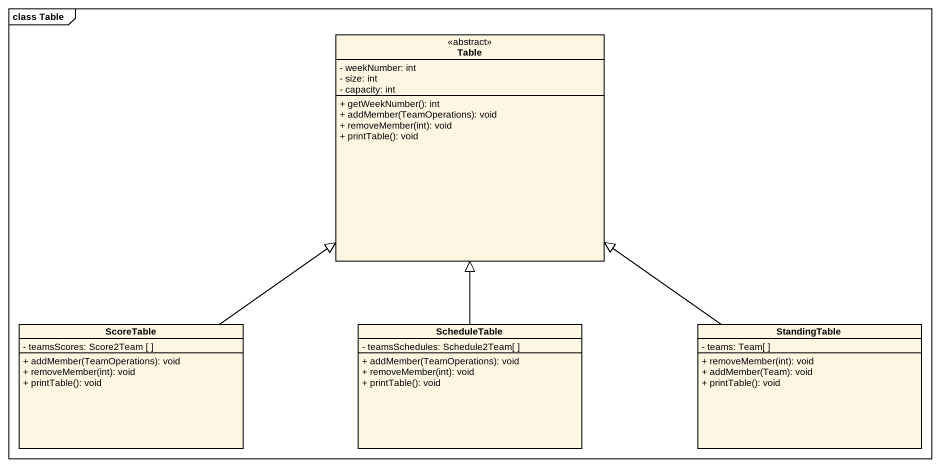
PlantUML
@startuml
mainframe class Table
hide circle
hide empty members
skinparam classAttributeIconSize 0
class Table <<abstract>> {
  - weekNumber: int
  - size: int
  - capacity: int
  + getWeekNumber(): int
  + addMember(TeamOperations): void
  + removeMember(int): void
  + printTable(): void
}
class ScoreTable {
  - teamsScores: Score2Team [ ]
  + addMember(TeamOperations): void
  + removeMember(int): void
  + printTable(): void
}
class ScheduleTable {
  - teamsSchedules: Schedule2Team[ ]
  + addMember(TeamOperations): void
  + removeMember(int): void
  + printTable(): void
}
class StandingTable {
  - teams: Team[ ]
  + removeMember(int): void
  + addMember(Team): void
  + printTable(): void
}
ScoreTable -up-|> Table
ScoreTable -up-|> Table
ScoreTable -up-|> Table
ScheduleTable -up-|> Table
ScheduleTable -up-|> Table
ScheduleTable -up-|> Table
StandingTable -up-|> Table
StandingTable -up-|> Table
StandingTable -up-|> Table
@enduml
